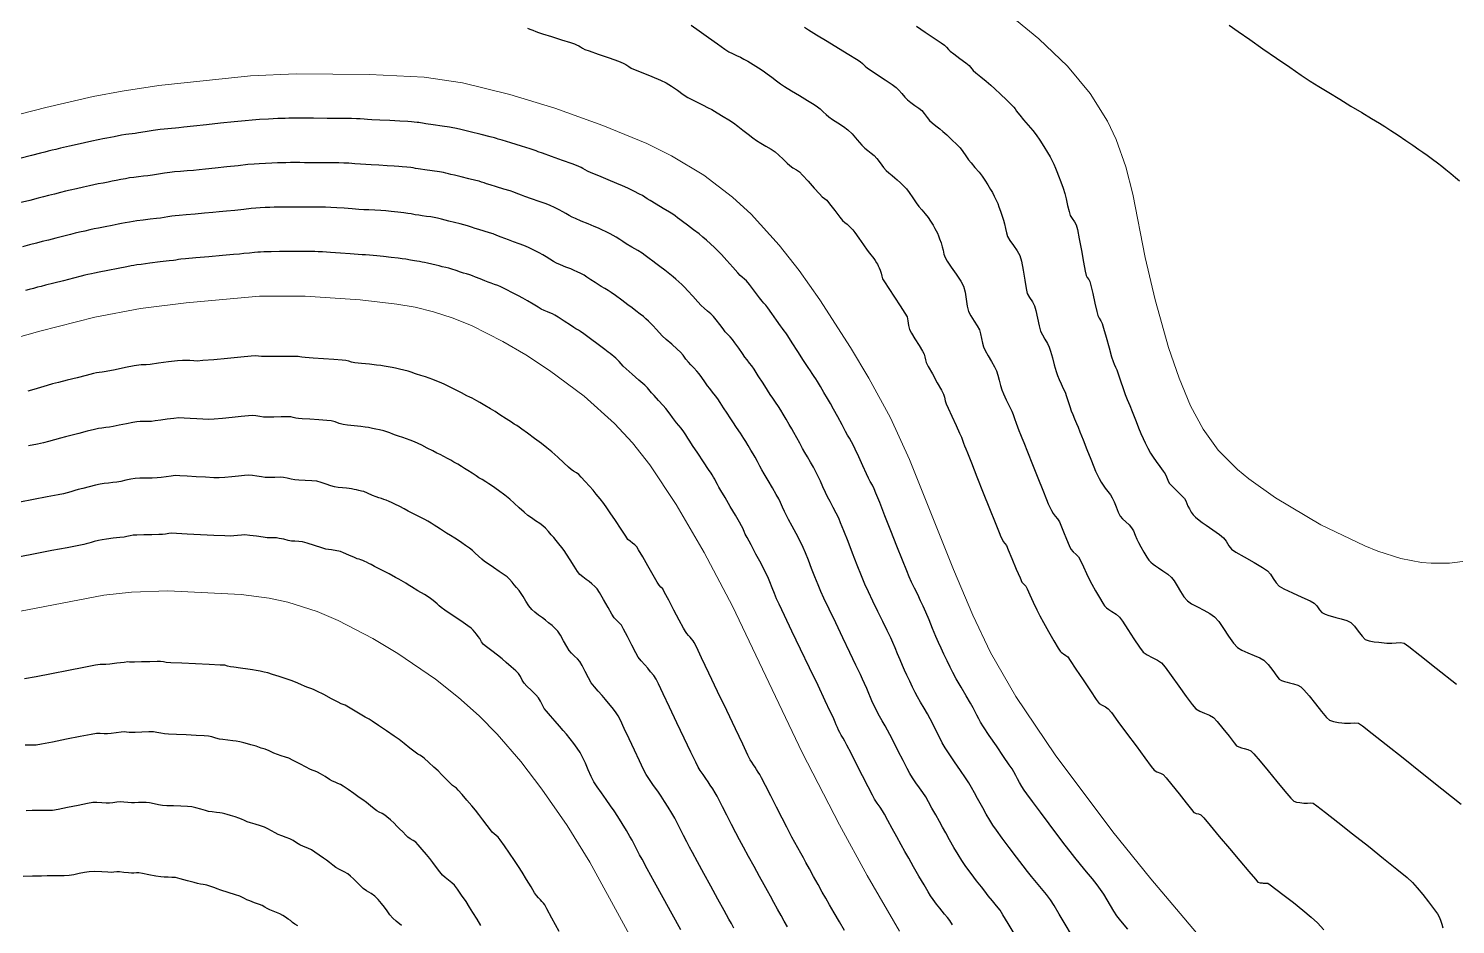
# Model space of a CAD drawing. Extents: x 27 to 849, y 0 to 853.
# Drawn here: x 161.7 to 259.1, y 126.4 to 187.6 of the extents above; entities that cross this region are included whole.
import ezdxf

# ---------------------------------------------------------------- set-up
doc = ezdxf.new("R2010")
doc.units = 0
doc.header["$LTSCALE"] = 2
doc.layers.add('Curva 1 m', color=5, linetype='Continuous')
doc.layers.add('Curva Mestra', color=1, linetype='Continuous')

msp = doc.modelspace()

# ---------------------------------------------------------------- linework, layer by layer
at = {"layer": 'Curva 1 m', "linetype": 'Continuous', "lineweight": -3}
for points, elevation in [([(195.735, 187.657), (195.905, 187.598), (196.111, 187.521), (196.298, 187.438), (196.488, 187.356), (196.774, 187.266), (197.369, 187.084), (198.067, 186.871), (198.664, 186.687), (198.953, 186.594), (199.087, 186.53), (199.237, 186.451), (199.352, 186.388), (199.502, 186.297), (199.653, 186.211), (199.944, 186.106), (200.57, 185.888), (201.314, 185.628), (201.956, 185.401), (202.28, 185.279), (202.455, 185.171), (202.648, 185.036), (202.822, 184.926), (203.089, 184.814), (203.609, 184.608), (204.235, 184.358), (204.82, 184.117), (205.214, 183.935), (205.571, 183.709), (205.977, 183.418), (206.37, 183.131), (206.687, 182.919), (206.995, 182.756), (207.361, 182.582), (207.728, 182.409), (208.039, 182.252), (208.315, 182.096), (208.684, 181.881), (209.091, 181.637), (209.48, 181.396), (209.796, 181.19), (210.096, 180.972), (210.444, 180.702), (210.8, 180.42), (211.123, 180.167), (211.37, 179.984), (211.665, 179.799), (212.019, 179.594), (212.365, 179.389), (212.641, 179.206), (212.9, 178.986), (213.197, 178.705), (213.47, 178.442), (213.657, 178.273), (213.863, 178.133), (214.105, 177.982), (214.306, 177.838), (214.519, 177.617), (214.894, 177.205), (215.317, 176.734), (215.673, 176.336), (215.849, 176.146), (216.012, 176.026), (216.172, 175.904), (216.363, 175.667), (216.713, 175.213), (217.063, 174.759), (217.252, 174.522), (217.401, 174.396), (217.554, 174.273), (217.669, 174.169), (217.819, 174.028), (217.945, 173.898), (218.091, 173.7), (218.362, 173.316), (218.673, 172.872), (218.94, 172.49), (219.079, 172.294), (219.18, 172.172), (219.297, 172.036), (219.392, 171.919), (219.477, 171.791), (219.569, 171.644), (219.628, 171.544), (219.69, 171.42), (219.747, 171.294), (219.81, 171.122), (219.879, 170.919), (219.921, 170.729), (219.972, 170.544), (220.104, 170.333), (220.406, 169.875), (220.795, 169.288), (221.187, 168.691), (221.501, 168.202), (221.652, 167.942), (221.716, 167.672), (221.759, 167.352), (221.821, 167.081), (221.951, 166.837), (222.193, 166.438), (222.469, 165.992), (222.705, 165.609), (222.824, 165.399), (222.874, 165.216), (222.914, 165.001), (222.961, 164.817), (223.098, 164.552), (223.38, 164.04), (223.71, 163.444), (223.994, 162.928), (224.136, 162.653), (224.2, 162.449), (224.26, 162.21), (224.321, 162.003), (224.449, 161.713), (224.702, 161.163), (224.996, 160.53), (225.244, 159.994), (225.364, 159.732), (225.412, 159.597), (225.462, 159.441), (225.507, 159.312), (225.583, 159.124), (225.661, 158.937), (225.774, 158.654), (226.046, 157.968), (226.425, 157.014), (226.857, 155.927), (227.289, 154.841), (227.667, 153.889), (227.94, 153.206), (228.053, 152.927), (228.136, 152.762), (228.225, 152.605), (228.331, 152.463), (228.433, 152.32), (228.556, 152.037), (228.81, 151.429), (229.108, 150.712), (229.365, 150.104), (229.491, 149.82), (229.621, 149.688), (229.752, 149.556), (229.847, 149.365), (230.035, 148.958), (230.272, 148.444), (230.514, 147.929), (230.716, 147.521), (230.964, 147.068), (231.317, 146.45), (231.684, 145.816), (231.975, 145.319), (232.1, 145.109), (232.176, 145.043), (232.256, 144.979), (232.344, 144.922), (232.495, 144.82), (232.62, 144.719), (232.799, 144.463), (233.185, 143.886), (233.678, 143.145), (234.175, 142.401), (234.575, 141.812), (234.777, 141.538), (234.966, 141.414), (235.203, 141.295), (235.395, 141.173), (235.606, 140.906), (236.055, 140.303), (236.646, 139.499), (237.285, 138.629), (237.876, 137.827), (238.324, 137.228), (238.532, 136.967), (238.717, 136.867), (238.946, 136.776), (239.133, 136.678), (239.334, 136.45), (239.731, 135.964), (240.221, 135.352), (240.702, 134.748), (241.071, 134.284), (241.224, 134.095), (241.311, 134.057), (241.402, 134.024), (241.544, 133.988), (241.719, 133.923), (241.905, 133.713), (242.35, 133.189), (242.968, 132.456), (243.673, 131.618), (244.376, 130.781), (244.992, 130.05), (245.433, 129.53), (245.612, 129.325), (245.767, 129.287), (245.893, 129.271), (245.958, 129.265), (246.024, 129.259), (246.138, 129.266), (246.276, 129.262), (246.44, 129.146), (246.84, 128.848), (247.398, 128.423), (248.038, 127.926), (248.681, 127.412), (249.25, 126.935), (249.668, 126.551), (250.1, 126.066)], 29), ([(206.904, 187.86), (207.454, 187.483), (208.093, 187.034), (208.715, 186.593), (209.217, 186.239), (209.494, 186.053), (209.725, 185.931), (209.999, 185.8), (210.275, 185.671), (210.508, 185.553), (210.78, 185.399), (211.144, 185.184), (211.519, 184.955), (211.826, 184.757), (212.102, 184.553), (212.416, 184.305), (212.73, 184.056), (213.006, 183.852), (213.293, 183.67), (213.762, 183.386), (214.317, 183.052), (214.864, 182.724), (215.306, 182.454), (215.548, 182.297), (215.729, 182.142), (215.93, 181.949), (216.131, 181.755), (216.31, 181.597), (216.56, 181.427), (216.923, 181.199), (217.304, 180.953), (217.609, 180.727), (217.9, 180.435), (218.246, 180.045), (218.562, 179.679), (218.766, 179.458), (218.97, 179.301), (219.213, 179.134), (219.413, 178.974), (219.583, 178.77), (219.82, 178.455), (220.056, 178.141), (220.222, 177.938), (220.409, 177.773), (220.633, 177.598), (220.827, 177.44), (220.989, 177.295), (221.206, 177.095), (221.429, 176.879), (221.609, 176.69), (221.798, 176.439), (222.045, 176.084), (222.286, 175.731), (222.459, 175.487), (222.661, 175.243), (222.896, 174.97), (223.084, 174.737), (223.253, 174.486), (223.434, 174.196), (223.557, 173.987), (223.638, 173.83), (223.724, 173.648), (223.794, 173.487), (223.875, 173.276), (223.976, 172.989), (224.059, 172.737), (224.115, 172.496), (224.174, 172.22), (224.245, 171.986), (224.39, 171.752), (224.674, 171.341), (225.01, 170.852), (225.316, 170.384), (225.505, 170.035), (225.611, 169.637), (225.686, 169.149), (225.755, 168.673), (225.842, 168.312), (226.001, 168.004), (226.226, 167.656), (226.447, 167.32), (226.595, 167.051), (226.671, 166.787), (226.733, 166.471), (226.795, 166.153), (226.868, 165.888), (226.99, 165.638), (227.188, 165.285), (227.413, 164.895), (227.617, 164.533), (227.749, 164.265), (227.847, 163.97), (227.938, 163.617), (228.028, 163.263), (228.119, 162.965), (228.24, 162.679), (228.423, 162.283), (228.624, 161.859), (228.798, 161.491), (228.901, 161.261), (228.997, 160.991), (229.098, 160.679), (229.187, 160.42), (229.283, 160.181), (229.397, 159.909), (229.496, 159.671), (229.616, 159.367), (229.873, 158.721), (230.21, 157.868), (230.575, 156.948), (230.912, 156.099), (231.169, 155.458), (231.289, 155.163), (231.393, 154.953), (231.519, 154.718), (231.635, 154.52), (231.766, 154.338), (231.924, 154.135), (232.05, 153.951), (232.158, 153.709), (232.338, 153.267), (232.544, 152.759), (232.729, 152.317), (232.844, 152.076), (233.002, 151.902), (233.204, 151.719), (233.365, 151.547), (233.496, 151.297), (233.69, 150.873), (233.903, 150.405), (234.088, 150.021), (234.27, 149.687), (234.524, 149.235), (234.792, 148.769), (235.012, 148.393), (235.127, 148.212), (235.276, 148.076), (235.438, 147.952), (235.628, 147.825), (235.923, 147.627), (236.165, 147.432), (236.371, 147.144), (236.727, 146.593), (237.143, 145.948), (237.526, 145.376), (237.783, 145.046), (238.052, 144.859), (238.399, 144.679), (238.747, 144.499), (239.019, 144.315), (239.272, 144.009), (239.694, 143.434), (240.201, 142.726), (240.706, 142.02), (241.125, 141.453), (241.372, 141.16), (241.634, 141.008), (241.971, 140.87), (242.309, 140.733), (242.575, 140.583), (242.834, 140.304), (243.221, 139.825), (243.635, 139.29), (243.975, 138.848), (244.143, 138.645), (244.314, 138.566), (244.498, 138.504), (244.673, 138.458), (244.926, 138.389), (245.133, 138.302), (245.333, 138.085), (245.752, 137.589), (246.303, 136.927), (246.896, 136.211), (247.445, 135.552), (247.86, 135.062), (248.053, 134.853), (248.241, 134.795), (248.472, 134.76), (248.614, 134.745), (248.744, 134.731), (248.875, 134.721), (249.004, 134.731), (249.209, 134.743), (249.38, 134.727), (249.626, 134.549), (250.221, 134.09), (251.069, 133.427), (252.076, 132.633), (253.147, 131.782), (254.186, 130.95), (255.098, 130.209), (255.789, 129.636), (256.163, 129.304), (256.484, 128.949), (256.861, 128.488), (257.247, 127.991), (257.596, 127.524), (257.859, 127.158), (257.989, 126.96), (258.078, 126.728), (258.156, 126.452), (258.226, 126.21)], 28), ([(214.642, 187.72), (214.914, 187.549), (215.468, 187.211), (216.188, 186.774), (216.962, 186.305), (217.674, 185.872), (218.21, 185.544), (218.455, 185.388), (218.62, 185.243), (218.8, 185.068), (218.963, 184.921), (219.199, 184.761), (219.645, 184.469), (220.168, 184.128), (220.635, 183.816), (220.912, 183.616), (221.097, 183.429), (221.299, 183.195), (221.5, 182.96), (221.683, 182.77), (221.906, 182.593), (222.19, 182.391), (222.463, 182.197), (222.653, 182.044), (222.83, 181.83), (223.017, 181.57), (223.193, 181.353), (223.37, 181.196), (223.619, 180.995), (223.882, 180.788), (224.1, 180.607), (224.358, 180.371), (224.71, 180.04), (225.051, 179.711), (225.273, 179.482), (225.46, 179.232), (225.66, 178.936), (225.84, 178.679), (226.024, 178.456), (226.29, 178.146), (226.565, 177.822), (226.777, 177.554), (226.961, 177.285), (227.17, 176.957), (227.36, 176.647), (227.486, 176.429), (227.607, 176.194), (227.736, 175.922), (227.842, 175.679), (227.927, 175.459), (228.039, 175.151), (228.151, 174.826), (228.239, 174.554), (228.303, 174.293), (228.366, 173.986), (228.435, 173.681), (228.517, 173.429), (228.678, 173.16), (228.926, 172.814), (229.179, 172.45), (229.358, 172.128), (229.46, 171.738), (229.575, 171.125), (229.689, 170.449), (229.79, 169.869), (229.863, 169.544), (230.013, 169.272), (230.212, 168.974), (230.365, 168.703), (230.454, 168.372), (230.563, 167.855), (230.676, 167.326), (230.775, 166.959), (230.898, 166.705), (231.066, 166.418), (231.235, 166.131), (231.363, 165.877), (231.457, 165.588), (231.578, 165.15), (231.708, 164.661), (231.827, 164.22), (231.917, 163.926), (232.029, 163.661), (232.174, 163.358), (232.321, 163.055), (232.438, 162.791), (232.541, 162.506), (232.656, 162.158), (232.769, 161.811), (232.867, 161.529), (232.97, 161.268), (233.096, 160.966), (233.223, 160.665), (233.331, 160.405), (233.453, 160.096), (233.667, 159.551), (233.928, 158.889), (234.189, 158.23), (234.403, 157.693), (234.526, 157.4), (234.638, 157.171), (234.775, 156.907), (234.917, 156.649), (235.044, 156.435), (235.185, 156.235), (235.36, 156.01), (235.533, 155.784), (235.668, 155.581), (235.786, 155.317), (235.923, 154.956), (236.065, 154.594), (236.197, 154.331), (236.363, 154.139), (236.585, 153.934), (236.808, 153.729), (236.978, 153.538), (237.105, 153.315), (237.23, 153.039), (237.35, 152.758), (237.46, 152.521), (237.613, 152.237), (237.82, 151.864), (238.021, 151.517), (238.153, 151.315), (238.291, 151.182), (238.464, 151.043), (238.619, 150.925), (238.809, 150.797), (239.121, 150.592), (239.455, 150.359), (239.711, 150.144), (239.883, 149.915), (240.092, 149.574), (240.323, 149.189), (240.561, 148.827), (240.789, 148.554), (241.082, 148.345), (241.479, 148.128), (241.915, 147.907), (242.325, 147.683), (242.644, 147.457), (242.93, 147.125), (243.262, 146.649), (243.608, 146.128), (243.936, 145.663), (244.213, 145.354), (244.521, 145.163), (244.922, 144.984), (245.35, 144.813), (245.737, 144.649), (246.016, 144.487), (246.306, 144.185), (246.621, 143.774), (246.896, 143.397), (247.062, 143.196), (247.22, 143.113), (247.418, 143.042), (247.594, 142.984), (247.773, 142.935), (248.044, 142.866), (248.328, 142.781), (248.547, 142.68), (248.752, 142.468), (249.105, 142.045), (249.53, 141.518), (249.953, 140.994), (250.299, 140.58), (250.493, 140.382), (250.771, 140.294), (251.111, 140.243), (251.334, 140.219), (251.53, 140.197), (251.727, 140.183), (251.93, 140.198), (252.232, 140.216), (252.485, 140.192), (252.754, 139.997), (253.407, 139.491), (254.36, 138.741), (255.529, 137.814), (256.828, 136.779), (258.175, 135.702), (259.484, 134.651)], 27), ([(222.297, 187.79), (222.899, 187.391), (223.506, 186.987), (223.987, 186.664), (224.214, 186.505), (224.34, 186.374), (224.476, 186.215), (224.6, 186.082), (224.838, 185.899), (225.258, 185.59), (225.672, 185.285), (225.893, 185.114), (225.982, 185.007), (226.076, 184.877), (226.163, 184.769), (226.343, 184.617), (226.682, 184.344), (227.064, 184.034), (227.373, 183.773), (227.647, 183.52), (228.034, 183.154), (228.439, 182.764), (228.771, 182.441), (228.936, 182.273), (229.03, 182.148), (229.13, 182), (229.22, 181.872), (229.354, 181.713), (229.614, 181.409), (229.933, 181.035), (230.241, 180.665), (230.47, 180.372), (230.714, 180.013), (230.993, 179.576), (231.247, 179.162), (231.415, 178.872), (231.533, 178.645), (231.664, 178.378), (231.788, 178.107), (231.89, 177.872), (232.003, 177.578), (232.152, 177.168), (232.302, 176.735), (232.419, 176.372), (232.515, 175.998), (232.618, 175.544), (232.715, 175.129), (232.79, 174.871), (232.918, 174.661), (233.086, 174.431), (233.21, 174.221), (233.283, 173.908), (233.409, 173.27), (233.559, 172.472), (233.706, 171.68), (233.824, 171.059), (233.885, 170.775), (233.959, 170.639), (234.059, 170.49), (234.136, 170.355), (234.205, 170.082), (234.332, 169.529), (234.479, 168.88), (234.608, 168.319), (234.682, 168.03), (234.77, 167.856), (234.885, 167.663), (234.976, 167.489), (235.071, 167.176), (235.246, 166.553), (235.447, 165.827), (235.622, 165.204), (235.715, 164.888), (235.794, 164.706), (235.893, 164.501), (235.975, 164.32), (236.069, 164.049), (236.227, 163.573), (236.403, 163.049), (236.547, 162.638), (236.685, 162.289), (236.853, 161.887), (237.022, 161.485), (237.165, 161.139), (237.304, 160.785), (237.463, 160.37), (237.623, 159.964), (237.763, 159.636), (237.912, 159.331), (238.095, 158.98), (238.285, 158.635), (238.454, 158.35), (238.655, 158.06), (238.911, 157.72), (239.146, 157.411), (239.285, 157.212), (239.371, 157.013), (239.457, 156.78), (239.549, 156.587), (239.742, 156.376), (240.076, 156.048), (240.407, 155.725), (240.592, 155.529), (240.677, 155.373), (240.758, 155.185), (240.833, 155.021), (240.927, 154.836), (241.053, 154.606), (241.179, 154.418), (241.354, 154.25), (241.59, 154.061), (241.801, 153.898), (242.076, 153.705), (242.527, 153.396), (242.979, 153.077), (243.257, 152.857), (243.434, 152.609), (243.614, 152.304), (243.796, 152.062), (244.098, 151.866), (244.672, 151.539), (245.341, 151.164), (245.931, 150.823), (246.269, 150.599), (246.462, 150.368), (246.658, 150.068), (246.856, 149.771), (247.053, 149.548), (247.387, 149.357), (247.964, 149.086), (248.613, 148.795), (249.168, 148.543), (249.458, 148.392), (249.633, 148.191), (249.812, 147.936), (249.98, 147.746), (250.192, 147.637), (250.456, 147.542), (250.69, 147.464), (250.929, 147.399), (251.29, 147.307), (251.669, 147.193), (251.96, 147.059), (252.197, 146.82), (252.461, 146.468), (252.717, 146.124), (252.934, 145.91), (253.194, 145.817), (253.535, 145.754), (253.856, 145.714), (254.055, 145.693), (254.221, 145.673), (254.412, 145.656), (254.579, 145.646), (254.762, 145.657), (255.046, 145.68), (255.35, 145.689), (255.589, 145.657), (255.902, 145.43), (256.664, 144.838), (257.784, 143.954), (259.171, 142.85)], 26), ([(243.654, 187.864), (244.266, 187.438), (245.056, 186.887), (245.953, 186.262), (246.886, 185.614), (247.783, 184.996), (248.572, 184.457), (249.184, 184.05), (249.756, 183.686), (250.441, 183.262), (251.193, 182.804), (251.962, 182.339), (252.702, 181.894), (253.365, 181.494), (253.903, 181.167), (254.268, 180.94), (254.68, 180.673), (255.175, 180.345), (255.698, 179.995), (256.192, 179.662), (256.6, 179.384), (256.866, 179.2), (257.17, 178.98), (257.521, 178.72), (257.868, 178.458), (258.159, 178.233), (258.443, 178.007), (258.77, 177.742), (259.095, 177.473), (259.369, 177.237)], 24), ([(236.716, 126.123), (236.239, 126.693), (235.98, 127.017), (235.769, 127.338), (235.541, 127.721), (235.307, 128.126), (235.08, 128.51), (234.871, 128.832), (234.64, 129.136), (234.304, 129.552), (233.907, 130.035), (233.491, 130.538), (233.101, 131.014), (232.78, 131.416), (232.442, 131.859), (231.943, 132.521), (231.357, 133.303), (230.76, 134.105), (230.226, 134.825), (229.828, 135.364), (229.643, 135.621), (229.495, 135.864), (229.335, 136.145), (229.204, 136.38), (229.083, 136.601), (228.947, 136.853), (228.822, 137.071), (228.635, 137.351), (228.248, 137.918), (227.759, 138.633), (227.268, 139.354), (226.87, 139.94), (226.666, 140.252), (226.543, 140.478), (226.408, 140.745), (226.276, 141.014), (226.158, 141.243), (225.986, 141.543), (225.689, 142.052), (225.34, 142.652), (225.01, 143.225), (224.773, 143.655), (224.59, 144.018), (224.384, 144.443), (224.174, 144.89), (223.977, 145.319), (223.809, 145.69), (223.628, 146.108), (223.4, 146.651), (223.157, 147.235), (222.93, 147.776), (222.751, 148.19), (222.582, 148.553), (222.379, 148.971), (222.166, 149.407), (221.965, 149.826), (221.798, 150.19), (221.631, 150.595), (221.338, 151.329), (220.962, 152.276), (220.548, 153.323), (220.141, 154.353), (219.786, 155.253), (219.526, 155.907), (219.407, 156.2), (219.288, 156.434), (219.144, 156.697), (219.022, 156.929), (218.885, 157.224), (218.639, 157.762), (218.358, 158.38), (218.114, 158.914), (217.979, 159.2), (217.86, 159.412), (217.718, 159.65), (217.596, 159.86), (217.46, 160.109), (217.213, 160.567), (216.917, 161.117), (216.632, 161.641), (216.42, 162.024), (216.226, 162.359), (215.982, 162.769), (215.735, 163.181), (215.532, 163.518), (215.417, 163.706), (215.303, 163.879), (215.171, 164.075), (215.056, 164.247), (214.903, 164.484), (214.592, 164.968), (214.203, 165.571), (213.817, 166.17), (213.514, 166.637), (213.376, 166.849), (213.259, 166.998), (213.141, 167.147), (213.006, 167.338), (212.733, 167.726), (212.415, 168.178), (212.143, 168.564), (212.007, 168.752), (211.885, 168.885), (211.762, 169.018), (211.581, 169.25), (211.237, 169.696), (210.885, 170.148), (210.683, 170.399), (210.554, 170.52), (210.4, 170.652), (210.268, 170.77), (210.092, 170.961), (209.754, 171.336), (209.35, 171.784), (208.975, 172.197), (208.725, 172.462), (208.497, 172.685), (208.226, 172.938), (207.95, 173.187), (207.709, 173.396), (207.45, 173.603), (207.07, 173.895), (206.663, 174.205), (206.32, 174.463), (206.136, 174.603), (205.986, 174.716), (205.815, 174.845), (205.662, 174.954), (205.438, 175.093), (205.012, 175.35), (204.524, 175.644), (204.109, 175.893), (203.905, 176.016), (203.743, 176.124), (203.58, 176.229), (203.382, 176.331), (203.007, 176.519), (202.581, 176.729), (202.228, 176.896), (201.847, 177.058), (201.253, 177.304), (200.61, 177.567), (200.083, 177.783), (199.836, 177.887), (199.678, 177.978), (199.522, 178.072), (199.399, 178.138), (199.237, 178.22), (199.093, 178.288), (198.781, 178.402), (198.135, 178.631), (197.383, 178.897), (196.752, 179.119), (196.466, 179.22), (196.335, 179.274), (196.203, 179.327), (195.928, 179.413), (195.325, 179.6), (194.612, 179.82), (194.01, 180.005), (193.738, 180.089), (193.612, 180.13), (193.485, 180.171), (193.2, 180.241), (192.567, 180.396), (191.817, 180.578), (191.185, 180.733), (190.901, 180.801), (190.777, 180.833), (190.651, 180.862), (190.42, 180.897), (189.91, 180.971), (189.308, 181.058), (188.799, 181.131), (188.568, 181.165), (188.443, 181.187), (188.318, 181.209), (188.195, 181.225), (187.996, 181.248), (187.818, 181.266), (187.563, 181.281), (187.025, 181.31), (186.343, 181.346), (185.655, 181.382), (185.1, 181.412), (184.818, 181.427), (184.579, 181.445), (184.307, 181.465), (184.068, 181.48), (183.714, 181.485), (182.979, 181.492), (182.055, 181.499), (181.134, 181.506), (180.408, 181.511), (180.068, 181.514), (179.869, 181.514), (179.642, 181.514), (179.443, 181.511), (179.183, 181.501), (178.682, 181.481), (178.062, 181.452), (177.442, 181.42), (176.943, 181.388), (176.471, 181.344), (175.708, 181.266), (174.78, 181.167), (173.813, 181.063), (172.934, 180.968), (172.269, 180.896), (171.943, 180.862), (171.712, 180.841), (171.443, 180.82), (171.174, 180.797), (170.943, 180.774), (170.649, 180.733), (170.172, 180.662), (169.641, 180.582), (169.188, 180.513), (168.942, 180.477), (168.743, 180.452), (168.515, 180.426), (168.317, 180.399), (168.023, 180.346), (167.526, 180.251), (167.029, 180.155), (166.735, 180.098), (166.535, 180.06), (166.308, 180.016), (166.11, 179.976), (165.796, 179.906), (165.186, 179.767), (164.474, 179.604), (163.856, 179.462), (163.526, 179.385), (163.287, 179.326), (163.015, 179.257), (162.776, 179.196), (162.487, 179.122), (161.879, 178.965), (161.079, 178.759)], 31), ([(232.871, 125.719), (232.441, 126.446), (232.034, 127.143), (231.687, 127.728), (231.436, 128.121), (231.165, 128.48), (230.836, 128.886), (230.486, 129.306), (230.151, 129.707), (229.868, 130.058), (229.57, 130.447), (229.134, 131.023), (228.635, 131.686), (228.148, 132.338), (227.75, 132.88), (227.515, 133.213), (227.299, 133.562), (227.057, 133.98), (226.825, 134.393), (226.637, 134.73), (226.462, 135.05), (226.261, 135.423), (226.057, 135.796), (225.875, 136.111), (225.651, 136.448), (225.297, 136.959), (224.894, 137.54), (224.52, 138.087), (224.257, 138.497), (224.061, 138.852), (223.845, 139.275), (223.626, 139.718), (223.42, 140.135), (223.241, 140.48), (223.052, 140.817), (222.821, 141.213), (222.582, 141.62), (222.365, 141.994), (222.203, 142.289), (222.028, 142.637), (221.832, 143.047), (221.641, 143.459), (221.48, 143.815), (221.348, 144.12), (221.185, 144.51), (221.009, 144.934), (220.836, 145.344), (220.686, 145.69), (220.535, 146.01), (220.294, 146.51), (219.991, 147.131), (219.659, 147.817), (219.326, 148.51), (219.023, 149.153), (218.78, 149.689), (218.542, 150.258), (218.25, 150.986), (217.934, 151.792), (217.621, 152.596), (217.34, 153.318), (217.119, 153.879), (216.987, 154.197), (216.816, 154.538), (216.606, 154.928), (216.393, 155.318), (216.217, 155.656), (216.079, 155.95), (215.911, 156.322), (215.735, 156.718), (215.569, 157.082), (215.435, 157.359), (215.264, 157.667), (215.056, 158.021), (214.846, 158.373), (214.668, 158.678), (214.519, 158.95), (214.328, 159.304), (214.123, 159.684), (213.934, 160.035), (213.787, 160.301), (213.613, 160.6), (213.407, 160.949), (213.202, 161.289), (213.034, 161.562), (212.87, 161.814), (212.676, 162.105), (212.48, 162.395), (212.313, 162.645), (212.121, 162.943), (211.822, 163.409), (211.493, 163.921), (211.211, 164.358), (211.053, 164.596), (210.906, 164.788), (210.733, 165.003), (210.584, 165.193), (210.417, 165.429), (210.158, 165.8), (209.9, 166.168), (209.733, 166.397), (209.58, 166.568), (209.399, 166.759), (209.243, 166.929), (209.092, 167.123), (208.867, 167.421), (208.628, 167.733), (208.433, 167.965), (208.248, 168.143), (208.022, 168.339), (207.794, 168.533), (207.604, 168.707), (207.362, 168.966), (207.019, 169.346), (206.68, 169.725), (206.447, 169.976), (206.276, 170.143), (206.072, 170.333), (205.866, 170.519), (205.685, 170.676), (205.447, 170.866), (205.11, 171.124), (204.765, 171.385), (204.505, 171.581), (204.287, 171.746), (204.035, 171.938), (203.78, 172.128), (203.557, 172.285), (203.266, 172.468), (202.866, 172.707), (202.483, 172.935), (202.24, 173.081), (202.033, 173.217), (201.799, 173.375), (201.59, 173.506), (201.394, 173.61), (201.118, 173.748), (200.824, 173.89), (200.575, 174.007), (200.3, 174.123), (199.875, 174.297), (199.409, 174.487), (199.008, 174.651), (198.782, 174.75), (198.579, 174.864), (198.353, 175.002), (198.153, 175.121), (197.908, 175.252), (197.585, 175.417), (197.296, 175.553), (197.015, 175.659), (196.542, 175.827), (196.013, 176.012), (195.563, 176.168), (195.326, 176.252), (195.158, 176.32), (194.967, 176.4), (194.799, 176.466), (194.565, 176.541), (194.126, 176.676), (193.618, 176.832), (193.181, 176.966), (192.95, 177.037), (192.789, 177.09), (192.605, 177.151), (192.443, 177.201), (192.202, 177.262), (191.741, 177.375), (191.206, 177.504), (190.745, 177.616), (190.506, 177.674), (190.347, 177.714), (190.165, 177.76), (190.005, 177.796), (189.723, 177.839), (189.224, 177.911), (188.724, 177.982), (188.443, 178.022), (188.284, 178.051), (188.102, 178.084), (187.943, 178.111), (187.768, 178.134), (187.493, 178.167), (187.193, 178.2), (186.943, 178.224), (186.645, 178.243), (186.151, 178.269), (185.581, 178.298), (185.055, 178.325), (184.693, 178.345), (184.346, 178.37), (183.943, 178.401), (183.54, 178.431), (183.193, 178.45), (182.855, 178.458), (182.311, 178.464), (181.668, 178.469), (181.03, 178.472), (180.503, 178.475), (180.193, 178.476), (179.904, 178.476), (179.568, 178.477), (179.232, 178.475), (178.943, 178.471), (178.668, 178.461), (178.283, 178.445), (177.847, 178.425), (177.422, 178.402), (177.068, 178.378), (176.654, 178.339), (175.992, 178.27), (175.206, 178.186), (174.416, 178.1), (173.746, 178.028), (173.318, 177.984), (172.944, 177.95), (172.499, 177.913), (172.042, 177.876), (171.629, 177.84), (171.318, 177.808), (170.961, 177.76), (170.542, 177.696), (170.135, 177.632), (169.817, 177.585), (169.526, 177.549), (169.186, 177.509), (168.85, 177.469), (168.567, 177.43), (168.292, 177.382), (167.973, 177.322), (167.654, 177.259), (167.38, 177.205), (167.098, 177.151), (166.761, 177.086), (166.421, 177.019), (166.13, 176.96), (165.84, 176.896), (165.42, 176.801), (164.952, 176.694), (164.516, 176.593), (164.193, 176.517), (163.846, 176.431), (163.442, 176.33), (163.039, 176.227), (162.693, 176.139), (162.339, 176.048), (161.757, 175.899), (161.066, 175.721)], 32), ([(229.043, 125.699), (228.563, 126.497), (228.198, 127.098), (228.001, 127.409), (227.769, 127.714), (227.485, 128.059), (227.198, 128.402), (226.956, 128.701), (226.725, 128.998), (226.397, 129.424), (226.027, 129.912), (225.672, 130.395), (225.387, 130.804), (225.133, 131.211), (224.847, 131.698), (224.557, 132.209), (224.29, 132.688), (224.07, 133.08), (223.858, 133.464), (223.611, 133.92), (223.355, 134.392), (223.119, 134.821), (222.927, 135.152), (222.737, 135.442), (222.507, 135.773), (222.263, 136.118), (222.035, 136.45), (221.848, 136.742), (221.657, 137.092), (221.377, 137.636), (221.055, 138.272), (220.741, 138.898), (220.481, 139.414), (220.325, 139.717), (220.162, 140.005), (219.964, 140.342), (219.774, 140.668), (219.632, 140.922), (219.516, 141.155), (219.385, 141.428), (219.258, 141.703), (219.15, 141.94), (219.037, 142.204), (218.896, 142.544), (218.749, 142.894), (218.621, 143.19), (218.47, 143.51), (218.161, 144.155), (217.743, 145.025), (217.266, 146.017), (216.779, 147.031), (216.334, 147.965), (215.978, 148.718), (215.763, 149.189), (215.573, 149.644), (215.361, 150.186), (215.139, 150.763), (214.923, 151.325), (214.727, 151.819), (214.567, 152.194), (214.355, 152.623), (214.083, 153.137), (213.802, 153.655), (213.562, 154.098), (213.412, 154.383), (213.29, 154.644), (213.153, 154.952), (213.016, 155.258), (212.89, 155.518), (212.727, 155.81), (212.466, 156.259), (212.171, 156.761), (211.907, 157.208), (211.741, 157.496), (211.599, 157.753), (211.435, 158.059), (211.277, 158.353), (211.153, 158.578), (210.996, 158.847), (210.814, 159.153), (210.651, 159.419), (210.507, 159.639), (210.276, 159.986), (210.009, 160.385), (209.756, 160.762), (209.57, 161.042), (209.369, 161.357), (209.132, 161.73), (208.904, 162.084), (208.73, 162.343), (208.568, 162.558), (208.371, 162.805), (208.177, 163.046), (208.026, 163.239), (207.846, 163.495), (207.644, 163.79), (207.459, 164.042), (207.296, 164.227), (207.087, 164.45), (206.879, 164.669), (206.724, 164.84), (206.552, 165.061), (206.361, 165.316), (206.184, 165.531), (205.953, 165.746), (205.584, 166.071), (205.203, 166.403), (204.94, 166.643), (204.746, 166.848), (204.522, 167.098), (204.313, 167.332), (204.169, 167.489), (204.011, 167.642), (203.826, 167.812), (203.661, 167.956), (203.441, 168.13), (203.14, 168.359), (202.874, 168.559), (202.595, 168.77), (202.169, 169.09), (201.741, 169.408), (201.453, 169.615), (201.252, 169.742), (201.015, 169.883), (200.777, 170.023), (200.574, 170.146), (200.349, 170.293), (200.065, 170.482), (199.793, 170.663), (199.599, 170.784), (199.387, 170.896), (199.141, 171.016), (198.923, 171.118), (198.696, 171.212), (198.354, 171.348), (197.998, 171.492), (197.727, 171.613), (197.506, 171.735), (197.254, 171.887), (197.004, 172.042), (196.785, 172.169), (196.524, 172.309), (196.174, 172.491), (195.808, 172.675), (195.499, 172.818), (195.18, 172.941), (194.794, 173.075), (194.433, 173.198), (194.186, 173.284), (193.934, 173.386), (193.648, 173.505), (193.395, 173.604), (193.14, 173.687), (192.774, 173.799), (192.411, 173.91), (192.162, 173.985), (191.92, 174.065), (191.645, 174.156), (191.402, 174.231), (191.142, 174.298), (190.754, 174.392), (190.367, 174.484), (190.11, 174.546), (189.871, 174.606), (189.599, 174.675), (189.36, 174.729), (189.14, 174.764), (188.838, 174.807), (188.537, 174.848), (188.318, 174.88), (188.079, 174.922), (187.807, 174.973), (187.568, 175.013), (187.305, 175.047), (186.892, 175.096), (186.442, 175.146), (186.068, 175.183), (185.722, 175.206), (185.318, 175.226), (184.915, 175.245), (184.568, 175.263), (184.232, 175.287), (183.757, 175.324), (183.225, 175.364), (182.718, 175.399), (182.318, 175.421), (181.953, 175.431), (181.528, 175.436), (181.084, 175.437), (180.667, 175.438), (180.318, 175.438), (179.963, 175.438), (179.538, 175.438), (179.103, 175.437), (178.718, 175.435), (178.443, 175.43), (178.154, 175.421), (177.818, 175.406), (177.482, 175.388), (177.193, 175.369), (176.869, 175.338), (176.361, 175.284), (175.765, 175.219), (175.177, 175.155), (174.693, 175.106), (174.258, 175.066), (173.678, 175.016), (173.043, 174.962), (172.441, 174.91), (171.962, 174.868), (171.693, 174.842), (171.461, 174.811), (171.192, 174.77), (170.924, 174.728), (170.692, 174.694), (170.415, 174.659), (169.978, 174.606), (169.492, 174.547), (169.068, 174.495), (168.817, 174.461), (168.565, 174.417), (168.278, 174.361), (168.026, 174.311), (167.783, 174.264), (167.375, 174.185), (166.9, 174.093), (166.459, 174.006), (166.151, 173.944), (165.852, 173.878), (165.505, 173.799), (165.158, 173.719), (164.86, 173.648), (164.548, 173.571), (164.081, 173.454), (163.545, 173.319), (163.026, 173.187), (162.61, 173.082), (162.214, 172.981), (161.743, 172.86), (161.259, 172.735)], 33), ([(224.745, 126.412), (224.567, 126.697), (224.405, 126.906), (224.211, 127.138), (224.044, 127.343), (223.891, 127.54), (223.673, 127.825), (223.444, 128.132), (223.26, 128.395), (223.092, 128.67), (222.811, 129.148), (222.465, 129.747), (222.1, 130.382), (221.764, 130.971), (221.504, 131.429), (221.257, 131.873), (220.954, 132.422), (220.636, 133.003), (220.342, 133.541), (220.11, 133.962), (219.979, 134.192), (219.809, 134.446), (219.608, 134.732), (219.44, 134.987), (219.291, 135.268), (218.996, 135.841), (218.613, 136.589), (218.204, 137.393), (217.827, 138.134), (217.542, 138.694), (217.408, 138.953), (217.295, 139.152), (217.163, 139.377), (217.062, 139.556), (216.982, 139.717), (216.895, 139.902), (216.821, 140.065), (216.742, 140.251), (216.645, 140.485), (216.557, 140.69), (216.412, 140.995), (216.066, 141.72), (215.574, 142.749), (214.993, 143.963), (214.381, 145.245), (213.793, 146.476), (213.287, 147.539), (212.918, 148.316), (212.745, 148.689), (212.604, 149.035), (212.449, 149.441), (212.292, 149.847), (212.147, 150.191), (211.975, 150.533), (211.684, 151.088), (211.337, 151.741), (210.999, 152.373), (210.734, 152.868), (210.607, 153.109), (210.524, 153.29), (210.431, 153.497), (210.346, 153.677), (210.212, 153.913), (209.933, 154.394), (209.581, 154.997), (209.229, 155.599), (208.949, 156.079), (208.813, 156.314), (208.716, 156.492), (208.606, 156.696), (208.519, 156.855), (208.441, 156.989), (208.35, 157.142), (208.268, 157.275), (208.103, 157.526), (207.764, 158.035), (207.364, 158.635), (207.014, 159.159), (206.828, 159.44), (206.695, 159.648), (206.544, 159.886), (206.407, 160.091), (206.221, 160.333), (205.922, 160.712), (205.631, 161.078), (205.469, 161.285), (205.379, 161.413), (205.278, 161.561), (205.185, 161.687), (205.008, 161.883), (204.692, 162.224), (204.378, 162.562), (204.205, 162.751), (204.119, 162.862), (204.023, 162.989), (203.935, 163.097), (203.742, 163.273), (203.348, 163.625), (202.884, 164.036), (202.482, 164.393), (202.276, 164.58), (202.142, 164.723), (201.995, 164.888), (201.89, 165.003), (201.765, 165.122), (201.636, 165.236), (201.526, 165.323), (201.376, 165.437), (201.243, 165.538), (201.016, 165.708), (200.563, 166.046), (200.034, 166.44), (199.579, 166.778), (199.348, 166.946), (199.21, 167.032), (199.049, 167.127), (198.909, 167.211), (198.669, 167.368), (198.248, 167.645), (197.832, 167.918), (197.609, 168.062), (197.441, 168.148), (197.271, 168.228), (197.109, 168.294), (196.876, 168.387), (196.673, 168.476), (196.46, 168.598), (196.115, 168.806), (195.735, 169.034), (195.417, 169.218), (195.124, 169.373), (194.715, 169.582), (194.281, 169.801), (193.913, 169.983), (193.702, 170.083), (193.494, 170.161), (193.255, 170.242), (193.045, 170.316), (192.83, 170.402), (192.513, 170.533), (192.199, 170.661), (191.991, 170.743), (191.795, 170.807), (191.571, 170.874), (191.375, 170.934), (191.171, 171), (190.87, 171.099), (190.567, 171.197), (190.36, 171.261), (190.155, 171.314), (189.92, 171.37), (189.714, 171.418), (189.505, 171.47), (189.201, 171.546), (188.904, 171.619), (188.714, 171.662), (188.548, 171.689), (188.359, 171.714), (188.193, 171.738), (188.016, 171.769), (187.741, 171.82), (187.443, 171.874), (187.193, 171.915), (186.901, 171.952), (186.431, 172.007), (185.906, 172.065), (185.452, 172.115), (185.193, 172.141), (184.954, 172.156), (184.682, 172.169), (184.443, 172.181), (184.17, 172.201), (183.635, 172.239), (182.968, 172.287), (182.295, 172.335), (181.744, 172.373), (181.443, 172.392), (181.212, 172.397), (180.943, 172.4), (180.674, 172.4), (180.443, 172.4), (180.097, 172.4), (179.496, 172.398), (178.818, 172.396), (178.241, 172.393), (177.943, 172.39), (177.744, 172.383), (177.517, 172.372), (177.318, 172.359), (177.099, 172.338), (176.756, 172.301), (176.38, 172.26), (176.068, 172.228), (175.665, 172.192), (174.912, 172.126), (173.993, 172.046), (173.09, 171.967), (172.387, 171.906), (172.068, 171.876), (171.908, 171.854), (171.727, 171.826), (171.568, 171.802), (171.266, 171.765), (170.66, 171.69), (169.955, 171.603), (169.355, 171.529), (169.068, 171.492), (168.87, 171.456), (168.672, 171.417), (168.388, 171.362), (167.796, 171.247), (167.096, 171.11), (166.488, 170.991), (166.172, 170.927), (165.966, 170.882), (165.732, 170.828), (165.526, 170.78), (165.264, 170.714), (164.734, 170.581), (164.067, 170.413), (163.39, 170.243), (162.834, 170.102), (162.526, 170.024), (162.283, 169.962), (162, 169.89), (161.717, 169.817), (161.475, 169.753)], 34), ([(217.372, 126.03), (217.031, 126.615), (216.677, 127.221), (216.353, 127.779), (216.098, 128.225), (215.859, 128.651), (215.575, 129.163), (215.275, 129.707), (214.989, 130.228), (214.745, 130.673), (214.573, 130.987), (214.4, 131.301), (214.199, 131.664), (213.99, 132.044), (213.791, 132.409), (213.622, 132.724), (213.436, 133.083), (213.125, 133.69), (212.743, 134.438), (212.345, 135.218), (211.984, 135.926), (211.714, 136.452), (211.591, 136.69), (211.496, 136.851), (211.384, 137.032), (211.283, 137.19), (211.174, 137.347), (211.045, 137.527), (210.938, 137.69), (210.788, 137.997), (210.432, 138.743), (209.929, 139.802), (209.337, 141.048), (208.716, 142.355), (208.126, 143.598), (207.624, 144.652), (207.272, 145.391), (207.126, 145.689), (207.04, 145.812), (206.934, 145.947), (206.839, 146.064), (206.736, 146.18), (206.615, 146.315), (206.516, 146.439), (206.38, 146.687), (206.096, 147.227), (205.738, 147.91), (205.383, 148.591), (205.103, 149.122), (204.976, 149.357), (204.853, 149.482), (204.729, 149.607), (204.6, 149.822), (204.32, 150.306), (203.965, 150.924), (203.609, 151.542), (203.327, 152.026), (203.196, 152.243), (203.061, 152.373), (202.916, 152.493), (202.756, 152.612), (202.599, 152.742), (202.445, 152.965), (202.129, 153.443), (201.747, 154.025), (201.392, 154.563), (201.158, 154.907), (200.947, 155.19), (200.694, 155.517), (200.438, 155.837), (200.22, 156.102), (199.979, 156.377), (199.682, 156.704), (199.41, 156.996), (199.239, 157.167), (199.08, 157.283), (198.889, 157.406), (198.726, 157.518), (198.548, 157.676), (198.218, 157.976), (197.812, 158.347), (197.404, 158.713), (197.067, 159.001), (196.703, 159.286), (196.228, 159.641), (195.746, 159.996), (195.36, 160.276), (195.173, 160.409), (195.002, 160.513), (194.831, 160.615), (194.636, 160.743), (194.271, 160.985), (193.86, 161.255), (193.531, 161.466), (193.213, 161.659), (192.826, 161.888), (192.477, 162.092), (192.275, 162.208), (192.125, 162.288), (191.953, 162.377), (191.802, 162.454), (191.601, 162.557), (191.223, 162.751), (190.773, 162.979), (190.359, 163.187), (190.087, 163.319), (189.843, 163.425), (189.556, 163.543), (189.271, 163.656), (189.032, 163.746), (188.771, 163.835), (188.452, 163.936), (188.169, 164.025), (188.018, 164.073), (187.875, 164.135), (187.732, 164.194), (187.582, 164.235), (187.304, 164.304), (186.989, 164.38), (186.731, 164.438), (186.501, 164.484), (186.233, 164.533), (185.963, 164.579), (185.731, 164.615), (185.431, 164.652), (184.943, 164.705), (184.405, 164.763), (183.956, 164.813), (183.731, 164.841), (183.531, 164.906), (183.331, 164.969), (183.075, 164.991), (182.517, 165.031), (181.811, 165.079), (181.109, 165.126), (180.565, 165.162), (180.331, 165.179), (180.203, 165.208), (180.074, 165.234), (179.803, 165.235), (179.2, 165.232), (178.482, 165.227), (177.868, 165.224), (177.574, 165.224), (177.384, 165.251), (177.194, 165.275), (176.881, 165.25), (176.171, 165.186), (175.256, 165.102), (174.327, 165.017), (173.576, 164.952), (173.194, 164.924), (172.963, 164.93), (172.693, 164.95), (172.424, 164.968), (172.193, 164.972), (171.844, 164.937), (171.236, 164.862), (170.554, 164.773), (169.978, 164.697), (169.693, 164.662), (169.534, 164.657), (169.352, 164.656), (169.193, 164.648), (168.892, 164.593), (168.284, 164.473), (167.578, 164.333), (166.978, 164.214), (166.693, 164.158), (166.505, 164.137), (166.318, 164.114), (166.099, 164.062), (165.615, 163.942), (164.981, 163.783), (164.311, 163.614), (163.719, 163.463), (163.318, 163.358), (162.939, 163.253), (162.487, 163.123), (162.025, 162.99), (161.614, 162.873)], 36), ([(213.482, 126.282), (213.258, 126.67), (213.049, 127.043), (212.809, 127.477), (212.559, 127.932), (212.32, 128.367), (212.114, 128.742), (211.897, 129.137), (211.579, 129.713), (211.206, 130.391), (210.824, 131.088), (210.477, 131.723), (210.213, 132.215), (209.966, 132.69), (209.667, 133.276), (209.352, 133.895), (209.06, 134.472), (208.826, 134.93), (208.689, 135.19), (208.553, 135.424), (208.389, 135.694), (208.221, 135.961), (208.075, 136.19), (207.918, 136.417), (207.726, 136.683), (207.537, 136.953), (207.385, 137.19), (207.221, 137.519), (206.888, 138.215), (206.443, 139.154), (205.944, 140.214), (205.445, 141.271), (205.005, 142.201), (204.679, 142.881), (204.526, 143.189), (204.354, 143.435), (204.141, 143.705), (203.951, 143.939), (203.745, 144.172), (203.502, 144.442), (203.304, 144.689), (203.138, 144.985), (202.865, 145.51), (202.56, 146.105), (202.297, 146.613), (202.149, 146.877), (201.998, 147.041), (201.81, 147.215), (201.656, 147.377), (201.505, 147.625), (201.238, 148.093), (200.932, 148.635), (200.663, 149.105), (200.506, 149.355), (200.339, 149.524), (200.132, 149.702), (199.946, 149.855), (199.746, 150.006), (199.507, 150.182), (199.313, 150.352), (199.162, 150.557), (198.922, 150.92), (198.648, 151.342), (198.399, 151.727), (198.232, 151.975), (198.073, 152.188), (197.884, 152.433), (197.692, 152.673), (197.528, 152.872), (197.365, 153.063), (197.172, 153.283), (196.973, 153.497), (196.793, 153.67), (196.577, 153.831), (196.296, 154.016), (196.007, 154.204), (195.767, 154.374), (195.511, 154.594), (195.176, 154.901), (194.826, 155.222), (194.523, 155.486), (194.18, 155.753), (193.749, 156.075), (193.35, 156.366), (193.102, 156.542), (192.886, 156.676), (192.636, 156.824), (192.418, 156.955), (192.225, 157.081), (191.956, 157.258), (191.675, 157.444), (191.443, 157.593), (191.227, 157.725), (190.973, 157.877), (190.718, 158.026), (190.501, 158.149), (190.284, 158.266), (190.03, 158.398), (189.775, 158.529), (189.555, 158.642), (189.277, 158.784), (188.895, 158.979), (188.522, 159.168), (188.269, 159.29), (188.016, 159.399), (187.726, 159.516), (187.478, 159.611), (187.226, 159.694), (186.939, 159.783), (186.717, 159.856), (186.535, 159.933), (186.329, 160.025), (186.146, 160.098), (185.926, 160.159), (185.643, 160.226), (185.395, 160.281), (185.157, 160.327), (184.885, 160.376), (184.645, 160.414), (184.357, 160.446), (183.902, 160.492), (183.443, 160.541), (183.145, 160.583), (182.889, 160.661), (182.601, 160.764), (182.344, 160.838), (182.04, 160.869), (181.498, 160.906), (180.883, 160.944), (180.361, 160.976), (180.094, 160.996), (179.93, 161.03), (179.744, 161.076), (179.58, 161.107), (179.352, 161.11), (178.919, 161.107), (178.413, 161.1), (177.965, 161.096), (177.705, 161.099), (177.463, 161.13), (177.187, 161.175), (176.945, 161.2), (176.69, 161.183), (176.196, 161.136), (175.569, 161.074), (174.915, 161.01), (174.338, 160.96), (173.945, 160.936), (173.581, 160.944), (173.155, 160.972), (172.711, 161.004), (172.292, 161.03), (171.943, 161.034), (171.581, 161.004), (171.143, 160.95), (170.698, 160.886), (170.317, 160.831), (170.068, 160.801), (169.837, 160.792), (169.567, 160.79), (169.298, 160.786), (169.068, 160.772), (168.791, 160.725), (168.351, 160.639), (167.863, 160.539), (167.439, 160.452), (167.193, 160.405), (166.954, 160.376), (166.681, 160.349), (166.443, 160.317), (166.172, 160.254), (165.681, 160.132), (165.101, 159.985), (164.562, 159.847), (164.193, 159.75), (163.846, 159.652), (163.444, 159.535), (163.041, 159.419), (162.693, 159.328), (162.291, 159.246), (161.667, 159.13)], 37), ([(209.832, 126.177), (209.656, 126.497), (209.487, 126.805), (209.164, 127.393), (208.738, 128.169), (208.258, 129.043), (207.775, 129.925), (207.338, 130.723), (206.998, 131.348), (206.804, 131.707), (206.614, 132.075), (206.392, 132.514), (206.165, 132.966), (205.955, 133.377), (205.788, 133.69), (205.583, 134.041), (205.337, 134.446), (205.086, 134.847), (204.866, 135.19), (204.63, 135.531), (204.343, 135.93), (204.059, 136.334), (203.831, 136.69), (203.659, 137.027), (203.381, 137.61), (203.041, 138.339), (202.681, 139.113), (202.346, 139.83), (202.08, 140.389), (201.925, 140.689), (201.741, 140.959), (201.509, 141.262), (201.27, 141.56), (201.062, 141.814), (200.842, 142.068), (200.571, 142.365), (200.304, 142.668), (200.093, 142.939), (199.902, 143.273), (199.686, 143.707), (199.481, 144.121), (199.323, 144.398), (199.162, 144.579), (198.955, 144.774), (198.747, 144.969), (198.583, 145.148), (198.418, 145.415), (198.206, 145.804), (197.991, 146.195), (197.816, 146.467), (197.638, 146.654), (197.412, 146.855), (197.178, 147.05), (196.976, 147.217), (196.761, 147.381), (196.496, 147.574), (196.233, 147.774), (196.026, 147.962), (195.84, 148.206), (195.63, 148.529), (195.438, 148.839), (195.306, 149.044), (195.159, 149.239), (194.987, 149.458), (194.837, 149.642), (194.686, 149.817), (194.51, 150.013), (194.346, 150.174), (194.153, 150.315), (193.809, 150.547), (193.408, 150.815), (193.043, 151.061), (192.808, 151.229), (192.612, 151.396), (192.392, 151.598), (192.172, 151.802), (191.978, 151.971), (191.77, 152.135), (191.516, 152.327), (191.257, 152.517), (191.031, 152.675), (190.785, 152.83), (190.486, 153.009), (190.203, 153.175), (190.006, 153.294), (189.796, 153.43), (189.558, 153.588), (189.356, 153.719), (189.157, 153.84), (188.929, 153.975), (188.728, 154.09), (188.466, 154.229), (188.04, 154.451), (187.602, 154.678), (187.309, 154.829), (187.016, 154.979), (186.684, 155.148), (186.451, 155.262), (186.283, 155.334), (186.089, 155.412), (185.924, 155.475), (185.763, 155.528), (185.578, 155.585), (185.417, 155.639), (185.164, 155.745), (184.809, 155.9), (184.559, 156.002), (184.401, 156.046), (184.218, 156.089), (184.059, 156.124), (183.9, 156.155), (183.718, 156.187), (183.559, 156.212), (183.383, 156.23), (183.106, 156.255), (182.806, 156.287), (182.559, 156.325), (182.307, 156.4), (181.983, 156.514), (181.647, 156.629), (181.358, 156.708), (181.014, 156.747), (180.563, 156.773), (180.134, 156.793), (179.858, 156.813), (179.612, 156.864), (179.333, 156.933), (179.086, 156.979), (178.846, 156.985), (178.498, 156.977), (178.131, 156.97), (177.836, 156.974), (177.572, 157.005), (177.266, 157.054), (176.96, 157.101), (176.696, 157.125), (176.423, 157.11), (176.014, 157.069), (175.543, 157.017), (175.08, 156.972), (174.696, 156.949), (174.312, 156.957), (173.755, 156.985), (173.12, 157.023), (172.501, 157.061), (171.994, 157.088), (171.693, 157.095), (171.404, 157.069), (171.068, 157.022), (170.732, 156.973), (170.443, 156.94), (170.115, 156.928), (169.694, 156.923), (169.272, 156.915), (168.943, 156.896), (168.648, 156.849), (168.304, 156.777), (167.967, 156.704), (167.693, 156.652), (167.433, 156.619), (167.13, 156.588), (166.827, 156.556), (166.568, 156.519), (166.246, 156.447), (165.807, 156.337), (165.373, 156.223), (165.068, 156.142), (164.837, 156.077), (164.569, 155.998), (164.3, 155.921), (164.068, 155.86), (163.688, 155.784), (162.939, 155.641), (162.006, 155.465), (161.073, 155.289)], 38), ([(206.198, 126.076), (205.616, 127.138), (205.004, 128.254), (204.42, 129.322), (203.919, 130.237), (203.558, 130.897), (203.395, 131.198), (203.277, 131.428), (203.143, 131.696), (203.008, 131.963), (202.887, 132.19), (202.736, 132.447), (202.49, 132.855), (202.196, 133.334), (201.902, 133.806), (201.657, 134.19), (201.411, 134.55), (201.109, 134.974), (200.792, 135.417), (200.501, 135.837), (200.277, 136.19), (200.09, 136.552), (199.89, 136.991), (199.688, 137.448), (199.495, 137.866), (199.324, 138.19), (199.135, 138.472), (198.898, 138.79), (198.641, 139.116), (198.391, 139.425), (198.174, 139.69), (197.93, 139.978), (197.617, 140.334), (197.298, 140.696), (197.033, 141.002), (196.881, 141.19), (196.756, 141.42), (196.626, 141.692), (196.496, 141.919), (196.305, 142.127), (196.001, 142.425), (195.697, 142.72), (195.51, 142.919), (195.384, 143.127), (195.255, 143.374), (195.127, 143.578), (194.941, 143.764), (194.634, 144.04), (194.293, 144.336), (194.006, 144.578), (193.695, 144.824), (193.302, 145.124), (192.944, 145.4), (192.74, 145.572), (192.608, 145.75), (192.474, 145.964), (192.38, 146.113), (192.264, 146.266), (192.145, 146.412), (192.026, 146.549), (191.9, 146.678), (191.67, 146.84), (191.18, 147.174), (190.6, 147.568), (190.1, 147.909), (189.849, 148.085), (189.715, 148.201), (189.566, 148.338), (189.434, 148.455), (189.289, 148.569), (189.115, 148.698), (188.96, 148.807), (188.704, 148.966), (188.26, 149.233), (187.825, 149.493), (187.593, 149.633), (187.429, 149.741), (187.268, 149.846), (187.112, 149.94), (186.954, 150.031), (186.735, 150.146), (186.284, 150.382), (185.753, 150.658), (185.294, 150.896), (185.062, 151.017), (184.913, 151.093), (184.745, 151.178), (184.633, 151.233), (184.499, 151.289), (184.37, 151.34), (184.243, 151.38), (184.116, 151.421), (183.922, 151.503), (183.543, 151.665), (183.165, 151.826), (182.972, 151.905), (182.847, 151.938), (182.722, 151.966), (182.598, 151.99), (182.472, 152.011), (182.349, 152.022), (182.149, 152.042), (181.972, 152.067), (181.695, 152.153), (181.196, 152.319), (180.685, 152.486), (180.371, 152.577), (180.134, 152.601), (179.86, 152.612), (179.621, 152.63), (179.4, 152.674), (179.094, 152.745), (178.795, 152.813), (178.593, 152.851), (178.394, 152.856), (178.167, 152.849), (177.968, 152.849), (177.698, 152.884), (177.245, 152.951), (176.774, 153.017), (176.448, 153.05), (176.217, 153.039), (175.948, 153.01), (175.679, 152.979), (175.448, 152.962), (175.07, 152.975), (174.328, 153.012), (173.408, 153.06), (172.496, 153.108), (171.779, 153.144), (171.443, 153.157), (171.244, 153.137), (171.017, 153.103), (170.818, 153.079), (170.562, 153.07), (170.09, 153.058), (169.546, 153.046), (169.074, 153.033), (168.818, 153.021), (168.618, 152.986), (168.392, 152.937), (168.193, 152.898), (167.916, 152.865), (167.456, 152.814), (166.989, 152.762), (166.693, 152.722), (166.438, 152.665), (166.152, 152.59), (165.943, 152.533), (165.784, 152.488), (165.603, 152.435), (165.443, 152.392), (165.103, 152.326), (164.317, 152.175), (163.264, 151.973), (162.122, 151.755), (161.069, 151.553)], 39), ([(197.906, 125.966), (197.409, 126.877), (197.059, 127.515), (196.914, 127.773), (196.825, 127.889), (196.716, 128.015), (196.624, 128.118), (196.482, 128.261), (196.345, 128.407), (196.225, 128.597), (195.983, 128.996), (195.677, 129.501), (195.369, 130.006), (195.116, 130.407), (194.85, 130.806), (194.51, 131.307), (194.164, 131.809), (193.883, 132.209), (193.736, 132.407), (193.61, 132.519), (193.457, 132.638), (193.33, 132.749), (193.203, 132.906), (192.974, 133.208), (192.694, 133.581), (192.412, 133.952), (192.179, 134.249), (191.929, 134.549), (191.605, 134.93), (191.277, 135.31), (191.014, 135.609), (190.887, 135.749), (190.753, 135.838), (190.618, 135.925), (190.476, 136.067), (190.203, 136.348), (189.891, 136.667), (189.632, 136.925), (189.351, 137.184), (188.993, 137.506), (188.674, 137.787), (188.511, 137.925), (188.378, 137.997), (188.243, 138.068), (188.068, 138.205), (187.716, 138.485), (187.312, 138.805), (186.977, 139.062), (186.636, 139.303), (186.123, 139.657), (185.574, 140.032), (185.128, 140.334), (184.925, 140.469), (184.792, 140.528), (184.658, 140.586), (184.427, 140.724), (183.974, 141), (183.52, 141.276), (183.291, 141.412), (183.159, 141.462), (183.027, 141.51), (182.817, 141.618), (182.365, 141.856), (181.827, 142.138), (181.365, 142.379), (181.135, 142.495), (180.941, 142.56), (180.747, 142.621), (180.568, 142.697), (180.253, 142.835), (179.898, 142.987), (179.603, 143.105), (179.26, 143.223), (178.788, 143.376), (178.322, 143.521), (178.002, 143.615), (177.766, 143.674), (177.49, 143.735), (177.212, 143.792), (176.973, 143.837), (176.634, 143.886), (176.148, 143.948), (175.695, 144.005), (175.453, 144.038), (175.263, 144.09), (175.073, 144.14), (174.748, 144.159), (174.012, 144.195), (173.07, 144.239), (172.129, 144.282), (171.393, 144.317), (171.069, 144.334), (170.881, 144.37), (170.693, 144.403), (170.451, 144.4), (169.96, 144.385), (169.39, 144.367), (168.911, 144.351), (168.693, 144.345), (168.568, 144.358), (168.443, 144.369), (168.201, 144.342), (167.711, 144.282), (167.212, 144.222), (166.943, 144.193), (166.755, 144.2), (166.568, 144.204), (166.237, 144.143), (165.452, 143.992), (164.393, 143.787), (163.243, 143.563), (162.184, 143.358), (161.399, 143.206)], 41), ([(192.542, 126.374), (192.291, 126.789), (192.017, 127.247), (191.783, 127.624), (191.54, 127.995), (191.24, 128.443), (190.953, 128.857), (190.748, 129.124), (190.569, 129.289), (190.344, 129.467), (190.118, 129.644), (189.936, 129.807), (189.752, 130.028), (189.521, 130.336), (189.281, 130.662), (189.073, 130.932), (188.839, 131.216), (188.547, 131.563), (188.275, 131.876), (188.104, 132.057), (187.937, 132.175), (187.736, 132.296), (187.567, 132.41), (187.424, 132.546), (187.224, 132.753), (187.01, 132.977), (186.827, 133.16), (186.628, 133.346), (186.38, 133.573), (186.145, 133.782), (185.987, 133.91), (185.819, 134.006), (185.62, 134.104), (185.45, 134.197), (185.281, 134.324), (185.021, 134.531), (184.739, 134.758), (184.5, 134.942), (184.254, 135.118), (183.886, 135.374), (183.487, 135.648), (183.149, 135.877), (182.962, 135.997), (182.794, 136.075), (182.597, 136.156), (182.427, 136.231), (182.228, 136.349), (181.914, 136.544), (181.6, 136.737), (181.402, 136.851), (181.236, 136.917), (181.041, 136.984), (180.873, 137.047), (180.622, 137.177), (180.188, 137.408), (179.741, 137.644), (179.454, 137.786), (179.209, 137.872), (178.925, 137.958), (178.678, 138.038), (178.416, 138.147), (178.1, 138.286), (177.82, 138.402), (177.563, 138.49), (177.208, 138.605), (176.86, 138.714), (176.619, 138.784), (176.375, 138.843), (176.095, 138.903), (175.848, 138.95), (175.611, 138.983), (175.277, 139.024), (174.943, 139.065), (174.708, 139.101), (174.465, 139.165), (174.191, 139.247), (173.948, 139.305), (173.668, 139.325), (173.122, 139.352), (172.444, 139.381), (171.767, 139.41), (171.223, 139.434), (170.944, 139.451), (170.705, 139.493), (170.433, 139.551), (170.193, 139.588), (169.892, 139.587), (169.417, 139.57), (168.955, 139.551), (168.693, 139.544), (168.534, 139.559), (168.352, 139.582), (168.193, 139.593), (167.989, 139.573), (167.655, 139.529), (167.309, 139.485), (167.068, 139.461), (166.829, 139.466), (166.556, 139.482), (166.318, 139.483), (165.957, 139.42), (165.204, 139.274), (164.255, 139.087), (163.306, 138.9), (162.553, 138.753), (162.193, 138.689), (161.955, 138.678), (161.682, 138.678), (161.443, 138.678)], 42), ([(187.135, 126.375), (186.775, 126.663), (186.542, 126.866), (186.351, 127.098), (186.148, 127.375), (185.967, 127.616), (185.771, 127.86), (185.537, 128.141), (185.32, 128.366), (185.059, 128.552), (184.745, 128.743), (184.515, 128.896), (184.353, 129.049), (184.178, 129.235), (184.022, 129.396), (183.853, 129.557), (183.649, 129.744), (183.462, 129.896), (183.22, 130.032), (182.909, 130.187), (182.656, 130.325), (182.451, 130.478), (182.224, 130.663), (182.023, 130.822), (181.819, 130.97), (181.522, 131.179), (181.219, 131.386), (180.998, 131.526), (180.742, 131.645), (180.443, 131.767), (180.196, 131.877), (179.978, 132.007), (179.733, 132.164), (179.513, 132.29), (179.268, 132.387), (178.974, 132.488), (178.72, 132.585), (178.522, 132.685), (178.268, 132.824), (178.003, 132.967), (177.774, 133.077), (177.504, 133.175), (177.152, 133.286), (176.82, 133.388), (176.609, 133.456), (176.426, 133.531), (176.22, 133.622), (176.037, 133.698), (175.791, 133.781), (175.47, 133.883), (175.236, 133.953), (175.074, 133.992), (174.887, 134.032), (174.722, 134.064), (174.508, 134.091), (174.217, 134.126), (173.962, 134.164), (173.743, 134.222), (173.433, 134.314), (173.103, 134.407), (172.822, 134.47), (172.525, 134.495), (172.071, 134.515), (171.567, 134.531), (171.115, 134.548), (170.82, 134.567), (170.553, 134.611), (170.242, 134.675), (169.938, 134.737), (169.693, 134.773), (169.453, 134.776), (169.169, 134.763), (168.896, 134.748), (168.693, 134.744), (168.454, 134.766), (168.182, 134.8), (167.943, 134.816), (167.704, 134.795), (167.432, 134.755), (167.193, 134.728), (166.974, 134.733), (166.667, 134.751), (166.341, 134.766), (166.068, 134.762), (165.696, 134.701), (165.057, 134.574), (164.329, 134.425), (163.689, 134.297), (163.318, 134.232), (163.059, 134.218), (162.756, 134.215), (162.453, 134.217), (162.193, 134.216), (161.922, 134.212), (161.52, 134.207)], 43), ([(180.057, 126.348), (179.863, 126.454), (179.704, 126.576), (179.547, 126.702), (179.407, 126.804), (179.212, 126.941), (179.034, 127.054), (178.819, 127.154), (178.481, 127.3), (178.152, 127.44), (177.965, 127.523), (177.795, 127.627), (177.624, 127.729), (177.436, 127.802), (177.108, 127.921), (176.773, 128.043), (176.567, 128.122), (176.415, 128.199), (176.245, 128.293), (176.094, 128.368), (175.806, 128.467), (175.295, 128.631), (174.795, 128.79), (174.54, 128.873), (174.397, 128.934), (174.254, 128.994), (174.047, 129.062), (173.854, 129.121), (173.726, 129.151), (173.597, 129.177), (173.424, 129.198), (173.217, 129.227), (172.974, 129.293), (172.518, 129.423), (172.031, 129.556), (171.697, 129.634), (171.467, 129.655), (171.197, 129.663), (170.927, 129.668), (170.696, 129.683), (170.368, 129.737), (169.895, 129.828), (169.446, 129.915), (169.193, 129.958), (169.034, 129.958), (168.852, 129.947), (168.693, 129.943), (168.495, 129.961), (168.181, 129.994), (167.873, 130.026), (167.693, 130.04), (167.505, 130.02), (167.318, 129.996), (167.093, 130.006), (166.669, 130.028), (166.194, 130.046), (165.818, 130.041), (165.499, 129.992), (165.13, 129.912), (164.762, 129.829), (164.443, 129.776), (164.109, 129.758), (163.704, 129.755), (163.294, 129.757), (162.943, 129.754), (162.549, 129.745), (161.949, 129.729), (161.296, 129.709)], 44)]:
    msp.add_lwpolyline(points, dxfattribs=dict(at, elevation=elevation))
at = {"layer": 'Curva Mestra', "lineweight": 0}
for points, elevation in [([(259.947, 151.276), (258.693, 151.122), (257.43, 151.108), (256.776, 151.166), (255.374, 151.438), (253.786, 151.944), (252.899, 152.297), (249.893, 153.741), (246.802, 155.57), (244.983, 156.871), (244.205, 157.52), (242.902, 158.842), (241.863, 160.265), (241, 161.873), (240.227, 163.746), (239.512, 165.849), (238.589, 169.101), (237.906, 172.007), (237.063, 176.313), (236.599, 178.19), (235.938, 180.065), (235.344, 181.315), (234.162, 183.19), (232.6, 185.065), (230.646, 186.94), (229.134, 188.184)], 25), ([(243.172, 123.797), (238.305, 129.544), (235.692, 132.773), (231.77, 138.03), (229.074, 142.007), (227.343, 145.021), (226.138, 147.565), (224.816, 150.69), (221.826, 158.203), (220.523, 161.041), (219.054, 163.746), (217.799, 165.849), (215.699, 169.101), (214.281, 171.107), (212.932, 172.834), (211.004, 174.949), (209.734, 176.116), (207.767, 177.624), (205.57, 178.951), (203.88, 179.785), (200.89, 181.023), (197.607, 182.188), (194.526, 183.141), (191.297, 183.929), (188.693, 184.307), (184.943, 184.509), (179.943, 184.551), (176.818, 184.398), (170.568, 183.74), (168.066, 183.368), (166.089, 182.992), (162.86, 182.254), (157.602, 180.897)], 30), ([(221.132, 125.986), (218.937, 129.779), (217.031, 133.232), (214.492, 138.19), (209.727, 148.188), (207.802, 151.836), (205.886, 155.132), (204.085, 157.838), (202.911, 159.331), (201.686, 160.663), (199.612, 162.516), (197.243, 164.276), (195.618, 165.339), (194.048, 166.267), (191.905, 167.348), (190.587, 167.882), (189.319, 168.291), (188.068, 168.595), (186.818, 168.817), (184.318, 169.099), (180.568, 169.362), (177.443, 169.35), (172.443, 168.911), (169.318, 168.523), (166.193, 167.911), (162.443, 166.967), (159.943, 166.263)], 35), ([(204.739, 122.007), (199.986, 130.69), (198.449, 133.19), (196.723, 135.69), (195.286, 137.565), (193.67, 139.44), (192.437, 140.69), (191.036, 141.94), (189.453, 143.182), (186.889, 144.94), (185.18, 145.973), (182.815, 147.204), (181.386, 147.809), (179.384, 148.447), (178.099, 148.723), (176.199, 148.975), (171.193, 149.218), (168.693, 149.145), (166.818, 148.925), (159.943, 147.601)], 40)]:
    msp.add_lwpolyline(points, dxfattribs=dict(at, elevation=elevation)).dxf.unprotected_set("ltscale", 0)

doc.saveas('drawing.dxf')
